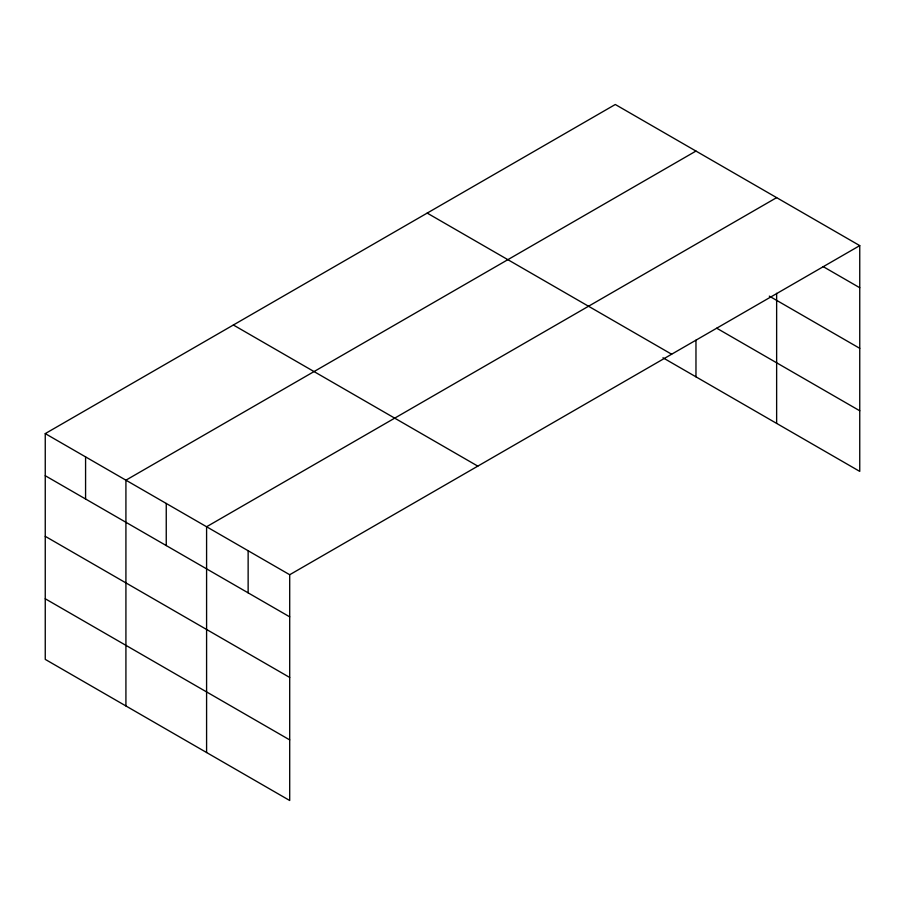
<?xml version="1.0" encoding="UTF-8"?>
<svg xmlns="http://www.w3.org/2000/svg" width="905" height="905" viewBox="0 0 905 905"><rect width="100%" height="100%" fill="white"/><g stroke="black" fill="none" stroke-linecap="round" stroke-linejoin="round"><path stroke-width="1.36" d="M859.75 245.617L615.298 104.494L45.25 433.608L45.25 659.383L289.702 800.506L289.702 574.732L859.75 245.617L859.75 471.392L662.969 357.78M695.968 151.067L125.919 480.182L125.919 705.957M776.637 197.641L206.589 526.755L206.589 752.53M823.086 266.568L859.75 287.733M769.307 296.127L859.75 348.335M716.749 328.221L859.75 410.78M427.183 213.094L671.634 354.228M233.366 324.997L477.817 466.132M45.25 433.608L289.702 574.732M45.25 475.713L289.702 616.848M45.25 536.326L289.702 677.46M45.25 598.771L289.702 739.905M776.637 293.31L776.637 423.404M695.968 340.19L695.968 376.831M248.14 550.749L248.14 592.854M166.249 503.463L166.249 545.579M85.579 456.889L85.579 499.006"/></g></svg>
